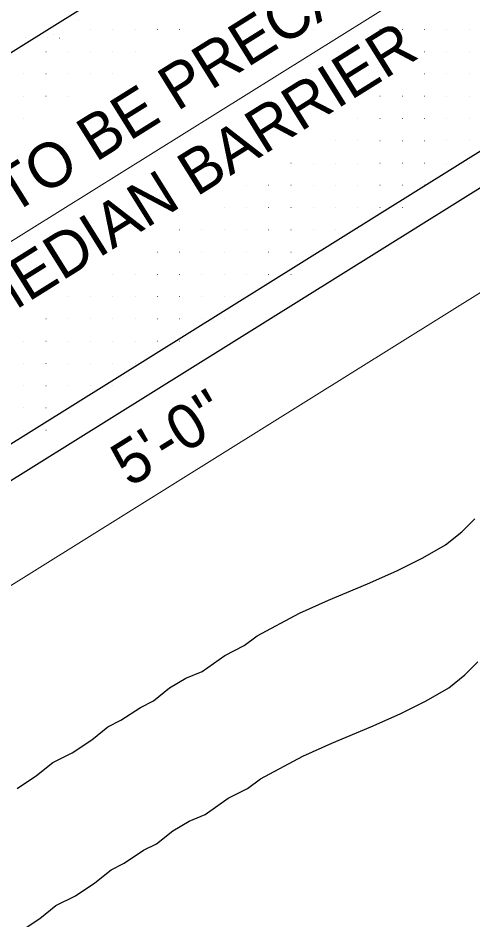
# Model space of a CAD drawing. Extents: x 1377 to 5086, y 253 to 2921.
# Drawn here: x 2337.5 to 2460.1, y 1696.4 to 1939.5 of the extents above; entities that cross this region are included whole.
import ezdxf

# ---------------------------------------------------------------- set-up
doc = ezdxf.new("R2010")
doc.units = 0
doc.header["$LTSCALE"] = 4.8
doc.layers.add('1', color=7, linetype='Continuous', lineweight=13)

msp = doc.modelspace()

# ---------------------------------------------------------------- linework, layer by layer
at = {"layer": '1', "lineweight": 25}
for p, q in [((2147.191, 1707.401), (2692.641, 2047.477)), ((2146.412, 1696.997), (2692.514, 2037.478))]:
    msp.add_line(p, q, dxfattribs=at)
at = {"layer": '1'}
for p, q in [((2173.335, 1778.154), (2484.938, 1972.432)), ((2353.806, 1938.901), (2353.814, 1938.898)), ((2346.927, 1934.936), (2346.957, 1934.936)), ((2356.997, 1936.429), (2357.028, 1936.429)), ((2362.997, 1936.429), (2363.028, 1936.429)), ((2363.028, 1936.429), (2363.058, 1936.429)), ((2369.028, 1936.429), (2369.058, 1936.429)), ((2375.028, 1936.429), (2375.058, 1936.429)), ((2381.028, 1936.429), (2381.058, 1936.429)), ((2417.058, 1936.429), (2417.088, 1936.429)), ((2435.058, 1936.429), (2435.088, 1936.429)), ((2441.058, 1936.429), (2441.088, 1936.429)), ((2447.058, 1936.429), (2447.088, 1936.429)), ((2447.088, 1936.429), (2447.118, 1936.429)), ((2453.088, 1936.429), (2453.118, 1936.429)), ((2459.088, 1936.429), (2459.118, 1936.429)), ((2339.356, 1934.253), (2339.386, 1934.253)), ((2345.356, 1934.253), (2345.359, 1934.253)), ((2344.997, 1930.429), (2345.028, 1930.429)), ((2350.997, 1930.429), (2351.028, 1930.429)), ((2356.997, 1930.429), (2357.028, 1930.429)), ((2362.997, 1930.429), (2363.028, 1930.429)), ((2363.028, 1930.429), (2363.058, 1930.429)), ((2369.028, 1930.429), (2369.058, 1930.429)), ((2441.058, 1930.429), (2441.088, 1930.429)), ((2447.058, 1930.429), (2447.088, 1930.429)), ((2447.088, 1930.429), (2447.118, 1930.429)), ((2453.088, 1930.429), (2453.118, 1930.429)), ((2459.088, 1930.429), (2459.118, 1930.429)), ((2338.997, 1924.429), (2339.028, 1924.429)), ((2344.997, 1924.429), (2345.028, 1924.429)), ((2350.997, 1924.429), (2351.028, 1924.429)), ((2356.997, 1924.429), (2357.028, 1924.429)), ((2362.997, 1924.429), (2363.028, 1924.429)), ((2363.028, 1924.429), (2363.058, 1924.429)), ((2447.058, 1924.429), (2447.088, 1924.429)), ((2447.088, 1924.429), (2447.118, 1924.429)), ((2453.088, 1924.429), (2453.118, 1924.429)), ((2459.088, 1924.429), (2459.118, 1924.429)), ((2338.997, 1918.429), (2339.028, 1918.429)), ((2344.997, 1918.429), (2345.028, 1918.429)), ((2350.997, 1918.429), (2351.028, 1918.429)), ((2435.058, 1918.429), (2435.088, 1918.429)), ((2441.058, 1918.429), (2441.088, 1918.429)), ((2447.058, 1918.429), (2447.088, 1918.429)), ((2447.088, 1918.429), (2447.118, 1918.429)), ((2453.088, 1918.429), (2453.118, 1918.429)), ((2459.088, 1918.429), (2459.118, 1918.429)), ((2338.997, 1912.429), (2339.028, 1912.429)), ((2429.058, 1912.429), (2429.088, 1912.429)), ((2435.058, 1912.429), (2435.088, 1912.429)), ((2441.058, 1912.429), (2441.088, 1912.429)), ((2447.058, 1912.429), (2447.088, 1912.429)), ((2447.088, 1912.429), (2447.118, 1912.429)), ((2453.088, 1912.429), (2453.118, 1912.429)), ((2459.088, 1912.429), (2459.118, 1912.429)), ((2423.058, 1906.429), (2423.088, 1906.429)), ((2429.058, 1906.429), (2429.088, 1906.429)), ((2435.058, 1906.429), (2435.088, 1906.429)), ((2441.058, 1906.429), (2441.088, 1906.429)), ((2447.058, 1906.429), (2447.088, 1906.429)), ((2447.088, 1906.429), (2447.118, 1906.429)), ((2453.088, 1906.429), (2453.118, 1906.429)), ((2459.088, 1906.429), (2459.118, 1906.429)), ((2411.058, 1900.429), (2411.088, 1900.429)), ((2417.058, 1900.429), (2417.088, 1900.429)), ((2423.058, 1900.429), (2423.088, 1900.429)), ((2429.058, 1900.429), (2429.088, 1900.429)), ((2435.058, 1900.429), (2435.088, 1900.429)), ((2441.058, 1900.429), (2441.088, 1900.429)), ((2447.058, 1900.429), (2447.088, 1900.429)), ((2447.088, 1900.429), (2447.118, 1900.429)), ((2453.088, 1900.429), (2453.118, 1900.429)), ((2459.088, 1900.429), (2459.118, 1900.429)), ((2399.028, 1894.429), (2399.058, 1894.429)), ((2405.028, 1894.429), (2405.058, 1894.429)), ((2405.058, 1894.429), (2405.088, 1894.429)), ((2411.058, 1894.429), (2411.088, 1894.429)), ((2417.058, 1894.429), (2417.088, 1894.429)), ((2423.058, 1894.429), (2423.088, 1894.429)), ((2429.058, 1894.429), (2429.088, 1894.429)), ((2435.058, 1894.429), (2435.088, 1894.429)), ((2441.058, 1894.429), (2441.088, 1894.429)), ((2447.058, 1894.429), (2447.088, 1894.429)), ((2447.088, 1894.429), (2447.118, 1894.429)), ((2393.028, 1888.429), (2393.058, 1888.429)), ((2399.028, 1888.429), (2399.058, 1888.429)), ((2405.028, 1888.429), (2405.058, 1888.429)), ((2405.058, 1888.429), (2405.088, 1888.429)), ((2411.058, 1888.429), (2411.088, 1888.429)), ((2417.058, 1888.429), (2417.088, 1888.429)), ((2423.058, 1888.429), (2423.088, 1888.429)), ((2429.058, 1888.429), (2429.088, 1888.429)), ((2435.058, 1888.429), (2435.088, 1888.429)), ((2441.058, 1888.429), (2441.088, 1888.429)), ((2381.028, 1882.429), (2381.058, 1882.429)), ((2387.028, 1882.429), (2387.058, 1882.429)), ((2393.028, 1882.429), (2393.058, 1882.429)), ((2399.028, 1882.429), (2399.058, 1882.429)), ((2405.028, 1882.429), (2405.058, 1882.429)), ((2405.058, 1882.429), (2405.088, 1882.429)), ((2411.058, 1882.429), (2411.088, 1882.429)), ((2417.058, 1882.429), (2417.088, 1882.429)), ((2423.058, 1882.429), (2423.088, 1882.429)), ((2429.058, 1882.429), (2429.088, 1882.429)), ((2375.028, 1876.429), (2375.058, 1876.429)), ((2381.028, 1876.429), (2381.058, 1876.429)), ((2387.028, 1876.429), (2387.058, 1876.429)), ((2393.028, 1876.429), (2393.058, 1876.429)), ((2399.028, 1876.429), (2399.058, 1876.429)), ((2405.028, 1876.429), (2405.058, 1876.429)), ((2405.058, 1876.429), (2405.088, 1876.429)), ((2411.058, 1876.429), (2411.088, 1876.429)), ((2417.058, 1876.429), (2417.088, 1876.429)), ((2362.997, 1870.429), (2363.028, 1870.429)), ((2363.028, 1870.429), (2363.058, 1870.429)), ((2369.028, 1870.429), (2369.058, 1870.429)), ((2375.028, 1870.429), (2375.058, 1870.429)), ((2381.028, 1870.429), (2381.058, 1870.429)), ((2387.028, 1870.429), (2387.058, 1870.429)), ((2393.028, 1870.429), (2393.058, 1870.429)), ((2399.028, 1870.429), (2399.058, 1870.429)), ((2405.028, 1870.429), (2405.058, 1870.429)), ((2405.058, 1870.429), (2405.088, 1870.429)), ((2411.058, 1870.429), (2411.088, 1870.429)), ((2350.997, 1864.429), (2351.028, 1864.429)), ((2356.997, 1864.429), (2357.028, 1864.429)), ((2362.997, 1864.429), (2363.028, 1864.429)), ((2363.028, 1864.429), (2363.058, 1864.429)), ((2369.028, 1864.429), (2369.058, 1864.429)), ((2375.028, 1864.429), (2375.058, 1864.429)), ((2381.028, 1864.429), (2381.058, 1864.429)), ((2387.028, 1864.429), (2387.058, 1864.429)), ((2393.028, 1864.429), (2393.058, 1864.429)), ((2399.028, 1864.429), (2399.058, 1864.429)), ((2344.997, 1858.429), (2345.028, 1858.429)), ((2350.997, 1858.429), (2351.028, 1858.429)), ((2356.997, 1858.429), (2357.028, 1858.429)), ((2362.997, 1858.429), (2363.028, 1858.429)), ((2363.028, 1858.429), (2363.058, 1858.429)), ((2369.028, 1858.429), (2369.058, 1858.429)), ((2375.028, 1858.429), (2375.058, 1858.429)), ((2381.028, 1858.429), (2381.058, 1858.429)), ((2387.028, 1858.429), (2387.058, 1858.429)), ((2393.028, 1858.429), (2393.058, 1858.429)), ((2338.997, 1852.429), (2339.028, 1852.429)), ((2344.997, 1852.429), (2345.028, 1852.429)), ((2350.997, 1852.429), (2351.028, 1852.429)), ((2356.997, 1852.429), (2357.028, 1852.429)), ((2362.997, 1852.429), (2363.028, 1852.429)), ((2363.028, 1852.429), (2363.058, 1852.429)), ((2369.028, 1852.429), (2369.058, 1852.429)), ((2375.028, 1852.429), (2375.058, 1852.429)), ((2381.028, 1852.429), (2381.058, 1852.429)), ((2338.997, 1846.429), (2339.028, 1846.429)), ((2344.997, 1846.429), (2345.028, 1846.429)), ((2350.997, 1846.429), (2351.028, 1846.429)), ((2356.997, 1846.429), (2357.028, 1846.429)), ((2362.997, 1846.429), (2363.028, 1846.429)), ((2363.028, 1846.429), (2363.058, 1846.429)), ((2369.028, 1846.429), (2369.058, 1846.429)), ((2338.997, 1840.429), (2339.028, 1840.429)), ((2344.997, 1840.429), (2345.028, 1840.429)), ((2350.997, 1840.429), (2351.028, 1840.429)), ((2356.997, 1840.429), (2357.028, 1840.429)), ((2362.997, 1840.429), (2363.028, 1840.429)), ((2363.028, 1840.429), (2363.058, 1840.429)), ((2338.997, 1834.429), (2339.028, 1834.429)), ((2344.997, 1834.429), (2345.028, 1834.429)), ((2350.997, 1834.429), (2351.028, 1834.429)), ((2338.997, 1828.429), (2339.028, 1828.429)), ((2344.997, 1828.429), (2345.028, 1828.429))]:
    msp.add_line(p, q, dxfattribs=at)
at = {"layer": '1', "lineweight": 25}
for points in [[(2103.38, 1905.913), (2117.058, 1794.013), (2663.401, 2134.643)], [(2337.194, 1731.866), (2342.446, 1735.367), (2346.823, 1738.868), (2352.074, 1741.493), (2357.326, 1744.994), (2361.703, 1748.496), (2365.203, 1750.246), (2370.454, 1753.747), (2373.955, 1755.498), (2378.332, 1758.998), (2382.708, 1761.624), (2387.084, 1763.374), (2393.211, 1767.751), (2398.463, 1770.377), (2401.964, 1773.003), (2413.343, 1779.129), (2421.22, 1782.631), (2431.723, 1787.007), (2439.6, 1790.508), (2446.602, 1794.008), (2452.729, 1797.509), (2457.105, 1801.011), (2460.606, 1804.512)], [(2338.069, 1693.353), (2343.321, 1696.854), (2347.698, 1700.356), (2352.949, 1702.982), (2358.201, 1706.483), (2362.578, 1709.983), (2366.078, 1711.733), (2371.329, 1715.234), (2374.83, 1716.986), (2379.207, 1720.487), (2383.583, 1723.113), (2387.959, 1724.863), (2394.086, 1729.238), (2399.338, 1731.864), (2402.839, 1734.491), (2414.218, 1740.618), (2422.095, 1744.118), (2432.598, 1748.494), (2440.475, 1751.996), (2447.477, 1755.497), (2453.604, 1758.998), (2457.98, 1762.498), (2461.481, 1765.999)]]:
    msp.add_lwpolyline(points, dxfattribs=at)
at = {"layer": '1'}
for points in [[(2348.659, 1934.069), (2348.689, 1934.069), (2348.719, 1934.069)], [(2168.885, 1682.709), (2223.743, 1716.912), (2535.346, 1911.188)]]:
    msp.add_lwpolyline(points, dxfattribs=at)

# ---------------------------------------------------------------- texts
for s, p in [("1 1/2'' DIA. HOLES TO BE PRECAST", (2216.321, 1811.752)), ('IN CONCRETE MEDIAN BARRIER', (2231.351, 1794.849)), ("5'-0''", (2367.571, 1812.862))]:
    msp.add_text(s, height=12, rotation=32, dxfattribs=at).set_placement(p)

doc.saveas('drawing.dxf')
